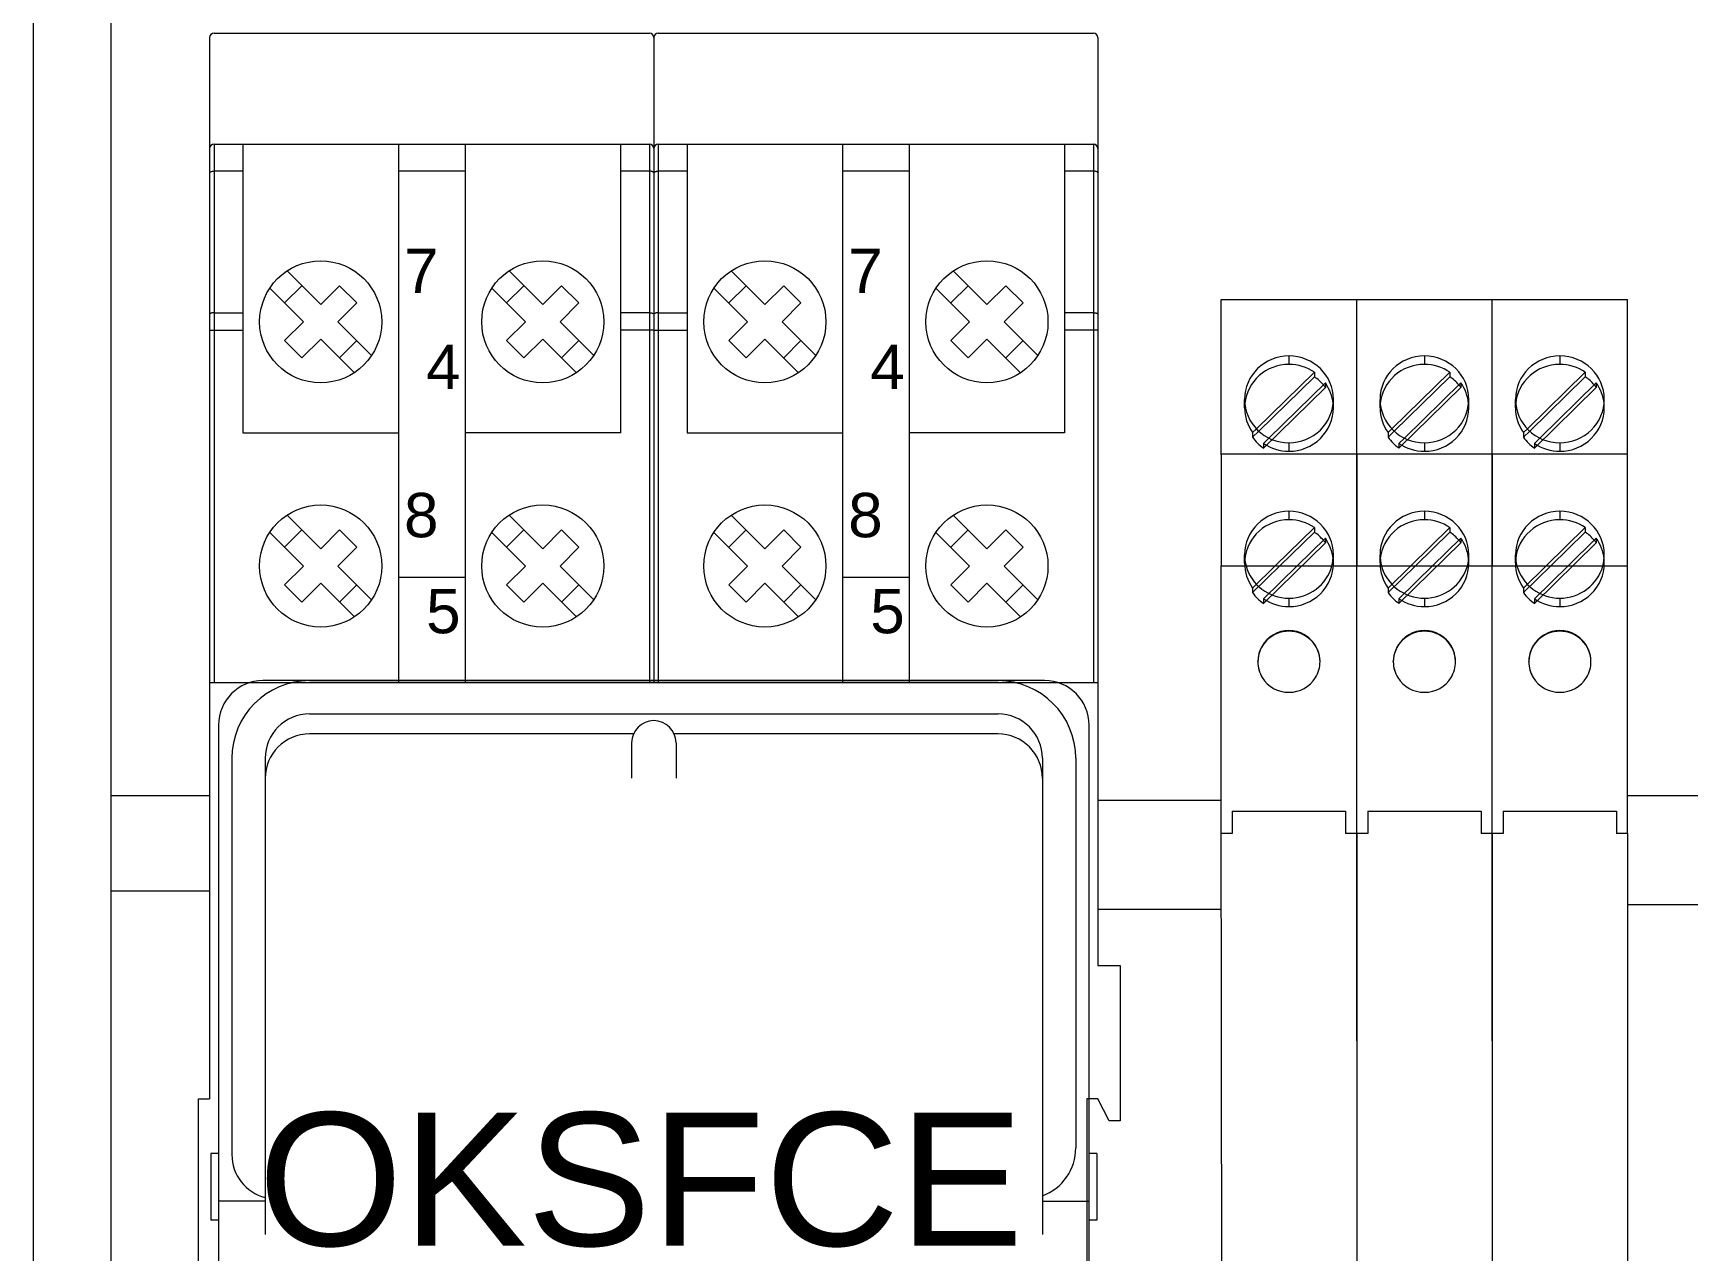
# Model space of a CAD drawing. Header units: millimetres. Extents: x 1359 to 3577, y 1336 to 3557.
# Drawn here: x 2513.1 to 2587.6, y 1976.7 to 2031.6 of the extents above; entities that cross this region are included whole.
import ezdxf

# ---------------------------------------------------------------- set-up
doc = ezdxf.new("R2010")
doc.units = ezdxf.units.MM
doc.set_wipeout_variables(frame=1)
doc.layers.add('000-PI-Oprema', color=30, linetype='Continuous', lineweight=5)
doc.layers.add('000-PI-ORMAR', color=2, linetype='Continuous')
doc.layers.add('002-PI-Kabelska kanalica', color=150, linetype='Continuous')
doc.styles.get("Standard").update_dxf_attribs({"font": 'arial.ttf'})

msp = doc.modelspace()

# ---------------------------------------------------------------- linework, layer by layer
at = {"layer": '000-PI-Oprema', "color": 0, "linetype": 'ByBlock', "lineweight": 0}
for p, q in [((2521.221, 2031.55), (2540.821, 2031.55)), ((2541.221, 2031.55), (2560.821, 2031.55)), ((2521.221, 2026.55), (2540.821, 2026.55)), ((2522.521, 2026.55), (2522.521, 2013.55)), ((2539.521, 2026.55), (2539.521, 2013.55)), ((2541.221, 2026.55), (2560.821, 2026.55)), ((2542.521, 2026.55), (2542.521, 2013.55)), ((2559.521, 2026.55), (2559.521, 2013.55)), ((2522.521, 2025.334), (2521.221, 2025.334)), ((2532.521, 2025.334), (2529.521, 2025.334)), ((2540.821, 2025.334), (2539.521, 2025.334)), ((2542.521, 2025.334), (2541.221, 2025.334)), ((2552.521, 2025.334), (2549.521, 2025.334)), ((2560.821, 2025.334), (2559.521, 2025.334)), ((2524.505, 2020.844), (2526.021, 2019.327)), ((2534.505, 2020.844), (2536.021, 2019.327)), ((2544.505, 2020.844), (2546.021, 2019.327)), ((2554.505, 2020.844), (2556.021, 2019.327)), ((2524.395, 2019.398), (2525.173, 2020.176)), ((2526.021, 2019.327), (2526.87, 2020.176)), ((2526.87, 2020.176), (2527.648, 2019.398)), ((2534.395, 2019.398), (2535.173, 2020.176)), ((2536.021, 2019.327), (2536.87, 2020.176)), ((2536.87, 2020.176), (2537.648, 2019.398)), ((2544.395, 2019.398), (2545.173, 2020.176)), ((2546.021, 2019.327), (2546.87, 2020.176)), ((2546.87, 2020.176), (2547.648, 2019.398)), ((2554.395, 2019.398), (2555.173, 2020.176)), ((2556.021, 2019.327), (2556.87, 2020.176)), ((2556.87, 2020.176), (2557.648, 2019.398)), ((2523.727, 2020.066), (2525.243, 2018.549)), ((2526.799, 2018.549), (2527.648, 2019.398)), ((2533.727, 2020.066), (2535.243, 2018.549)), ((2536.799, 2018.549), (2537.648, 2019.398)), ((2543.727, 2020.066), (2545.243, 2018.549)), ((2546.799, 2018.549), (2547.648, 2019.398)), ((2553.727, 2020.066), (2555.243, 2018.549)), ((2556.799, 2018.549), (2557.648, 2019.398)), ((2566.571, 2019.556), (2572.671, 2019.556)), ((2566.571, 2013.1), (2566.571, 2019.556)), ((2566.571, 2019.556), (2566.571, 2019.556)), ((2566.571, 2019.556), (2566.571, 2019.556)), ((2566.571, 2019.556), (2566.571, 2019.556)), ((2566.571, 2019.556), (2572.671, 2019.556)), ((2566.571, 2013.1), (2566.571, 2019.556)), ((2566.571, 2019.556), (2566.571, 2019.556)), ((2566.571, 2019.556), (2566.571, 2019.556)), ((2566.571, 2019.556), (2566.571, 2019.556)), ((2572.671, 2019.556), (2572.671, 2019.556)), ((2572.671, 2019.556), (2572.671, 2019.556)), ((2572.671, 2019.556), (2572.671, 2019.556)), ((2572.671, 2013.1), (2572.671, 2019.556)), ((2572.671, 2019.556), (2572.671, 2019.556)), ((2572.671, 2019.556), (2572.671, 2019.556)), ((2572.671, 2019.556), (2572.671, 2019.556)), ((2572.671, 2013.1), (2572.671, 2019.556)), ((2572.671, 2019.556), (2578.771, 2019.556)), ((2572.671, 2013.1), (2572.671, 2019.556)), ((2572.671, 2019.556), (2572.671, 2019.556)), ((2572.671, 2019.556), (2572.671, 2019.556)), ((2572.671, 2019.556), (2572.671, 2019.556)), ((2572.671, 2019.556), (2578.771, 2019.556)), ((2572.671, 2013.1), (2572.671, 2019.556)), ((2572.671, 2019.556), (2572.671, 2019.556)), ((2572.671, 2019.556), (2572.671, 2019.556)), ((2572.671, 2019.556), (2572.671, 2019.556)), ((2578.771, 2019.556), (2578.771, 2019.556)), ((2578.771, 2019.556), (2578.771, 2019.556)), ((2578.771, 2019.556), (2578.771, 2019.556)), ((2578.771, 2013.1), (2578.771, 2019.556)), ((2578.771, 2019.556), (2578.771, 2019.556)), ((2578.771, 2019.556), (2578.771, 2019.556)), ((2578.771, 2019.556), (2578.771, 2019.556)), ((2578.771, 2013.1), (2578.771, 2019.556)), ((2578.771, 2019.556), (2584.871, 2019.556)), ((2578.771, 2013.1), (2578.771, 2019.556)), ((2578.771, 2019.556), (2578.771, 2019.556)), ((2578.771, 2019.556), (2578.771, 2019.556)), ((2578.771, 2019.556), (2578.771, 2019.556)), ((2578.771, 2019.556), (2584.871, 2019.556)), ((2578.771, 2013.1), (2578.771, 2019.556)), ((2578.771, 2019.556), (2578.771, 2019.556)), ((2578.771, 2019.556), (2578.771, 2019.556)), ((2578.771, 2019.556), (2578.771, 2019.556)), ((2584.871, 2019.556), (2584.871, 2019.556)), ((2584.871, 2019.556), (2584.871, 2019.556)), ((2584.871, 2019.556), (2584.871, 2019.556)), ((2584.871, 2013.1), (2584.871, 2019.556)), ((2584.871, 2019.556), (2584.871, 2019.556)), ((2584.871, 2019.556), (2584.871, 2019.556)), ((2584.871, 2019.556), (2584.871, 2019.556)), ((2584.871, 2013.1), (2584.871, 2019.556)), ((2521.221, 2018.957), (2522.521, 2018.957)), ((2540.821, 2018.957), (2539.521, 2018.957)), ((2541.221, 2018.957), (2542.521, 2018.957)), ((2560.821, 2018.957), (2559.521, 2018.957)), ((2572.671, 2018.711), (2572.671, 2019.156)), ((2572.671, 2018.711), (2572.671, 2019.156)), ((2578.771, 2018.711), (2578.771, 2019.156)), ((2578.771, 2018.711), (2578.771, 2019.156)), ((2584.871, 2018.711), (2584.871, 2019.156)), ((2584.871, 2018.711), (2584.871, 2019.156)), ((2521.021, 2018.172), (2522.521, 2018.172)), ((2524.395, 2017.701), (2525.243, 2018.549)), ((2526.799, 2018.549), (2528.315, 2017.033)), ((2534.395, 2017.701), (2535.243, 2018.549)), ((2536.799, 2018.549), (2538.315, 2017.033)), ((2541.021, 2018.172), (2539.521, 2018.172)), ((2541.021, 2018.172), (2542.521, 2018.172)), ((2544.395, 2017.701), (2545.243, 2018.549)), ((2546.799, 2018.549), (2548.315, 2017.033)), ((2554.395, 2017.701), (2555.243, 2018.549)), ((2556.799, 2018.549), (2558.315, 2017.033)), ((2561.021, 2018.172), (2559.521, 2018.172)), ((2566.571, 2018.056), (2566.571, 2018.056)), ((2566.571, 2018.056), (2566.571, 2018.056)), ((2572.671, 2018.056), (2572.671, 2018.056)), ((2572.671, 2018.056), (2572.671, 2018.056)), ((2578.771, 2018.056), (2578.771, 2018.056)), ((2578.771, 2018.056), (2578.771, 2018.056)), ((2524.395, 2017.701), (2525.173, 2016.923)), ((2525.173, 2016.923), (2526.021, 2017.772)), ((2526.021, 2017.772), (2527.538, 2016.255)), ((2526.87, 2016.923), (2527.648, 2017.701)), ((2534.395, 2017.701), (2535.173, 2016.923)), ((2535.173, 2016.923), (2536.021, 2017.772)), ((2536.021, 2017.772), (2537.538, 2016.255)), ((2536.87, 2016.923), (2537.648, 2017.701)), ((2544.395, 2017.701), (2545.173, 2016.923)), ((2545.173, 2016.923), (2546.021, 2017.772)), ((2546.021, 2017.772), (2547.538, 2016.255)), ((2546.87, 2016.923), (2547.648, 2017.701)), ((2554.395, 2017.701), (2555.173, 2016.923)), ((2555.173, 2016.923), (2556.021, 2017.772)), ((2556.021, 2017.772), (2557.538, 2016.255)), ((2556.87, 2016.923), (2557.648, 2017.701)), ((2569.621, 2017.013), (2569.621, 2016.634)), ((2572.671, 2015.993), (2572.671, 2016.869)), ((2572.671, 2015.993), (2572.671, 2016.869)), ((2575.721, 2017.013), (2575.721, 2016.634)), ((2578.771, 2015.993), (2578.771, 2016.869)), ((2578.771, 2015.993), (2578.771, 2016.869)), ((2581.821, 2017.013), (2581.821, 2016.634)), ((2584.871, 2015.993), (2584.871, 2016.869)), ((2584.871, 2015.993), (2584.871, 2016.869)), ((2570.766, 2016.281), (2568.155, 2013.727)), ((2568.261, 2013.623), (2570.766, 2016.073)), ((2568.719, 2013.311), (2571.261, 2015.797)), ((2570.766, 2016.281), (2570.766, 2016.073)), ((2571.261, 2015.797), (2571.261, 2015.589)), ((2576.866, 2016.281), (2574.255, 2013.727)), ((2574.361, 2013.623), (2576.866, 2016.073)), ((2574.819, 2013.311), (2577.361, 2015.797)), ((2576.866, 2016.281), (2576.866, 2016.073)), ((2577.361, 2015.797), (2577.361, 2015.589)), ((2582.966, 2016.281), (2580.355, 2013.727)), ((2580.461, 2013.623), (2582.966, 2016.073)), ((2580.919, 2013.311), (2583.461, 2015.797)), ((2582.966, 2016.281), (2582.966, 2016.073)), ((2583.461, 2015.797), (2583.461, 2015.589)), ((2567.621, 2014.677), (2567.621, 2015.057)), ((2571.261, 2015.589), (2568.476, 2012.865)), ((2571.621, 2014.677), (2571.621, 2015.057)), ((2573.721, 2014.677), (2573.721, 2015.057)), ((2577.361, 2015.589), (2574.576, 2012.865)), ((2577.721, 2014.677), (2577.721, 2015.057)), ((2579.821, 2014.677), (2579.821, 2015.057)), ((2583.461, 2015.589), (2580.676, 2012.865)), ((2583.821, 2014.677), (2583.821, 2015.057)), ((2522.521, 2013.55), (2529.521, 2013.55)), ((2539.521, 2013.55), (2532.521, 2013.55)), ((2542.521, 2013.55), (2549.521, 2013.55)), ((2559.521, 2013.55), (2552.521, 2013.55)), ((2568.155, 2013.727), (2567.981, 2013.557)), ((2567.981, 2013.35), (2568.261, 2013.623)), ((2567.981, 2013.557), (2567.981, 2013.35)), ((2574.255, 2013.727), (2574.081, 2013.557)), ((2574.081, 2013.35), (2574.361, 2013.623)), ((2574.081, 2013.557), (2574.081, 2013.35)), ((2580.355, 2013.727), (2580.181, 2013.557)), ((2580.181, 2013.35), (2580.461, 2013.623)), ((2580.181, 2013.557), (2580.181, 2013.35)), ((2566.571, 2012.556), (2566.571, 2013.1)), ((2566.571, 2012.556), (2566.571, 2013.1)), ((2568.476, 2013.073), (2568.719, 2013.311)), ((2568.476, 2013.073), (2568.476, 2012.865)), ((2569.621, 2013.1), (2569.621, 2012.721)), ((2572.671, 2012.556), (2572.671, 2013.1)), ((2572.671, 2012.556), (2572.671, 2013.1)), ((2572.671, 2012.556), (2572.671, 2013.1)), ((2572.671, 2012.556), (2572.671, 2013.1)), ((2574.576, 2013.073), (2574.819, 2013.311)), ((2574.576, 2013.073), (2574.576, 2012.865)), ((2575.721, 2013.1), (2575.721, 2012.721)), ((2578.771, 2012.556), (2578.771, 2013.1)), ((2578.771, 2012.556), (2578.771, 2013.1)), ((2578.771, 2012.556), (2578.771, 2013.1)), ((2578.771, 2012.556), (2578.771, 2013.1)), ((2580.676, 2013.073), (2580.919, 2013.311)), ((2580.676, 2013.073), (2580.676, 2012.865)), ((2581.821, 2013.1), (2581.821, 2012.721)), ((2584.871, 2012.556), (2584.871, 2013.1)), ((2584.871, 2012.556), (2584.871, 2013.1)), ((2566.571, 2012.605), (2572.671, 2012.605)), ((2566.571, 2012.556), (2566.571, 2012.556)), ((2566.571, 2012.556), (2566.571, 2007.556)), ((2566.571, 2012.556), (2566.571, 2012.556)), ((2566.571, 2012.556), (2566.571, 2007.556)), ((2572.671, 2012.605), (2578.771, 2012.605)), ((2572.671, 2012.556), (2572.671, 2012.556)), ((2572.671, 2007.556), (2572.671, 2012.556)), ((2572.671, 2012.556), (2572.671, 2012.556)), ((2572.671, 2007.556), (2572.671, 2012.556)), ((2572.671, 2012.556), (2572.671, 2012.556)), ((2572.671, 2012.556), (2572.671, 2007.556)), ((2572.671, 2012.556), (2572.671, 2012.556)), ((2572.671, 2012.556), (2572.671, 2007.556)), ((2578.771, 2012.605), (2584.871, 2012.605)), ((2578.771, 2012.556), (2578.771, 2012.556)), ((2578.771, 2007.556), (2578.771, 2012.556)), ((2578.771, 2012.556), (2578.771, 2012.556)), ((2578.771, 2007.556), (2578.771, 2012.556)), ((2578.771, 2012.556), (2578.771, 2012.556)), ((2578.771, 2012.556), (2578.771, 2007.556)), ((2578.771, 2012.556), (2578.771, 2012.556)), ((2578.771, 2012.556), (2578.771, 2007.556)), ((2584.871, 2012.556), (2584.871, 2012.556)), ((2584.871, 2007.556), (2584.871, 2012.556)), ((2584.871, 2012.556), (2584.871, 2012.556)), ((2584.871, 2007.556), (2584.871, 2012.556)), ((2524.505, 2009.844), (2526.021, 2008.327)), ((2534.505, 2009.844), (2536.021, 2008.327)), ((2544.505, 2009.844), (2546.021, 2008.327)), ((2554.505, 2009.844), (2556.021, 2008.327)), ((2569.621, 2010.013), (2569.621, 2009.634)), ((2572.671, 2008.993), (2572.671, 2009.865)), ((2572.671, 2008.993), (2572.671, 2009.865)), ((2575.721, 2010.013), (2575.721, 2009.634)), ((2578.771, 2008.993), (2578.771, 2009.865)), ((2578.771, 2008.993), (2578.771, 2009.865)), ((2581.821, 2010.013), (2581.821, 2009.634)), ((2584.871, 2008.993), (2584.871, 2009.865)), ((2584.871, 2008.993), (2584.871, 2009.865)), ((2523.727, 2009.066), (2525.243, 2007.549)), ((2524.395, 2008.398), (2525.173, 2009.176)), ((2526.021, 2008.327), (2526.87, 2009.176)), ((2526.87, 2009.176), (2527.648, 2008.398)), ((2533.727, 2009.066), (2535.243, 2007.549)), ((2534.395, 2008.398), (2535.173, 2009.176)), ((2536.021, 2008.327), (2536.87, 2009.176)), ((2536.87, 2009.176), (2537.648, 2008.398)), ((2543.727, 2009.066), (2545.243, 2007.549)), ((2544.395, 2008.398), (2545.173, 2009.176)), ((2546.021, 2008.327), (2546.87, 2009.176)), ((2546.87, 2009.176), (2547.648, 2008.398)), ((2553.727, 2009.066), (2555.243, 2007.549)), ((2554.395, 2008.398), (2555.173, 2009.176)), ((2556.021, 2008.327), (2556.87, 2009.176)), ((2556.87, 2009.176), (2557.648, 2008.398)), ((2570.766, 2009.281), (2569.003, 2007.556)), ((2569.215, 2007.556), (2570.766, 2009.073)), ((2570.766, 2009.281), (2570.766, 2009.073)), ((2576.866, 2009.281), (2575.103, 2007.556)), ((2575.315, 2007.556), (2576.866, 2009.073)), ((2576.866, 2009.281), (2576.866, 2009.073)), ((2582.966, 2009.281), (2581.203, 2007.556)), ((2581.415, 2007.556), (2582.966, 2009.073)), ((2582.966, 2009.281), (2582.966, 2009.073)), ((2526.799, 2007.549), (2527.648, 2008.398)), ((2536.799, 2007.549), (2537.648, 2008.398)), ((2546.799, 2007.549), (2547.648, 2008.398)), ((2556.799, 2007.549), (2557.648, 2008.398)), ((2571.261, 2008.589), (2568.476, 2005.865)), ((2569.992, 2007.556), (2571.261, 2008.797)), ((2571.261, 2008.797), (2571.261, 2008.589)), ((2577.361, 2008.589), (2574.576, 2005.865)), ((2576.092, 2007.556), (2577.361, 2008.797)), ((2577.361, 2008.797), (2577.361, 2008.589)), ((2583.461, 2008.589), (2580.676, 2005.865)), ((2582.192, 2007.556), (2583.461, 2008.797)), ((2583.461, 2008.797), (2583.461, 2008.589)), ((2524.395, 2006.701), (2525.243, 2007.549)), ((2526.799, 2007.549), (2528.315, 2006.033)), ((2534.395, 2006.701), (2535.243, 2007.549)), ((2536.799, 2007.549), (2538.315, 2006.033)), ((2544.395, 2006.701), (2545.243, 2007.549)), ((2546.799, 2007.549), (2548.315, 2006.033)), ((2554.395, 2006.701), (2555.243, 2007.549)), ((2556.799, 2007.549), (2558.315, 2006.033)), ((2566.571, 2007.556), (2572.671, 2007.556)), ((2566.571, 1997.206), (2566.571, 2007.556)), ((2566.571, 2007.556), (2566.571, 2007.556)), ((2566.571, 1997.206), (2566.571, 2007.556)), ((2566.571, 2007.556), (2566.571, 2007.556)), ((2567.621, 2007.677), (2567.621, 2008.057)), ((2567.981, 2006.35), (2569.215, 2007.556)), ((2569.003, 2007.556), (2567.981, 2006.557)), ((2568.476, 2006.073), (2569.992, 2007.556)), ((2571.621, 2007.677), (2571.621, 2008.057)), ((2572.671, 2007.556), (2572.671, 2007.556)), ((2572.671, 1997.206), (2572.671, 2007.556)), ((2572.671, 2007.556), (2572.671, 2007.556)), ((2572.671, 1997.206), (2572.671, 2007.556)), ((2572.671, 2007.556), (2578.771, 2007.556)), ((2572.671, 1997.206), (2572.671, 2007.556)), ((2572.671, 2007.556), (2572.671, 2007.556)), ((2572.671, 1997.206), (2572.671, 2007.556)), ((2572.671, 2007.556), (2572.671, 2007.556)), ((2573.721, 2007.677), (2573.721, 2008.057)), ((2574.081, 2006.35), (2575.315, 2007.556)), ((2575.103, 2007.556), (2574.081, 2006.557)), ((2574.576, 2006.073), (2576.092, 2007.556)), ((2577.721, 2007.677), (2577.721, 2008.057)), ((2578.771, 2007.556), (2578.771, 2007.556)), ((2578.771, 1997.206), (2578.771, 2007.556)), ((2578.771, 2007.556), (2578.771, 2007.556)), ((2578.771, 1997.206), (2578.771, 2007.556)), ((2578.771, 2007.556), (2584.871, 2007.556)), ((2578.771, 1997.206), (2578.771, 2007.556)), ((2578.771, 2007.556), (2578.771, 2007.556)), ((2578.771, 1997.206), (2578.771, 2007.556)), ((2578.771, 2007.556), (2578.771, 2007.556)), ((2579.821, 2007.677), (2579.821, 2008.057)), ((2580.181, 2006.35), (2581.415, 2007.556)), ((2581.203, 2007.556), (2580.181, 2006.557)), ((2580.676, 2006.073), (2582.192, 2007.556)), ((2583.821, 2007.677), (2583.821, 2008.057)), ((2584.871, 2007.556), (2584.871, 2007.556)), ((2584.871, 1997.206), (2584.871, 2007.556)), ((2584.871, 2007.556), (2584.871, 2007.556)), ((2584.871, 1997.206), (2584.871, 2007.556)), ((2524.395, 2006.701), (2525.173, 2005.923)), ((2525.173, 2005.923), (2526.021, 2006.772)), ((2526.021, 2006.772), (2527.538, 2005.255)), ((2526.87, 2005.923), (2527.648, 2006.701)), ((2532.521, 2007.034), (2529.521, 2007.034)), ((2534.395, 2006.701), (2535.173, 2005.923)), ((2535.173, 2005.923), (2536.021, 2006.772)), ((2536.021, 2006.772), (2537.538, 2005.255)), ((2536.87, 2005.923), (2537.648, 2006.701)), ((2544.395, 2006.701), (2545.173, 2005.923)), ((2545.173, 2005.923), (2546.021, 2006.772)), ((2546.021, 2006.772), (2547.538, 2005.255)), ((2546.87, 2005.923), (2547.648, 2006.701)), ((2552.521, 2007.034), (2549.521, 2007.034)), ((2554.395, 2006.701), (2555.173, 2005.923)), ((2555.173, 2005.923), (2556.021, 2006.772)), ((2556.021, 2006.772), (2557.538, 2005.255)), ((2556.87, 2005.923), (2557.648, 2006.701)), ((2567.981, 2006.557), (2567.981, 2006.35)), ((2568.476, 2006.073), (2568.476, 2005.865)), ((2569.621, 2006.1), (2569.621, 2005.721)), ((2574.081, 2006.557), (2574.081, 2006.35)), ((2574.576, 2006.073), (2574.576, 2005.865)), ((2575.721, 2006.1), (2575.721, 2005.721)), ((2580.181, 2006.557), (2580.181, 2006.35)), ((2580.676, 2006.073), (2580.676, 2005.865)), ((2581.821, 2006.1), (2581.821, 2005.721)), ((2568.221, 2003.233), (2568.221, 2003.242)), ((2571.021, 2003.233), (2571.021, 2003.242)), ((2574.321, 2003.233), (2574.321, 2003.242)), ((2577.121, 2003.233), (2577.121, 2003.242)), ((2580.421, 2003.233), (2580.421, 2003.242)), ((2583.221, 2003.233), (2583.221, 2003.242)), ((2566.596, 1971.005), (2566.571, 1997.206)), ((2566.596, 1971.005), (2566.571, 1997.206)), ((2572.671, 1995.506), (2572.671, 1997.206)), ((2572.671, 1995.506), (2572.671, 1997.206)), ((2572.696, 1971.005), (2572.671, 1997.206)), ((2572.696, 1971.005), (2572.671, 1997.206)), ((2578.771, 1995.506), (2578.771, 1997.206)), ((2578.771, 1995.506), (2578.771, 1997.206)), ((2578.796, 1971.005), (2578.771, 1997.206)), ((2578.796, 1971.005), (2578.771, 1997.206)), ((2584.871, 1995.506), (2584.871, 1997.206)), ((2584.871, 1995.506), (2584.871, 1997.206)), ((2566.571, 1996.556), (2566.571, 1996.556)), ((2566.571, 1996.556), (2566.571, 1996.556)), ((2567.071, 1996.506), (2572.171, 1996.506)), ((2567.071, 1996.506), (2567.071, 1996.506)), ((2567.071, 1996.506), (2567.071, 1995.506)), ((2572.171, 1996.506), (2572.171, 1996.506)), ((2572.171, 1996.506), (2572.171, 1995.506)), ((2572.671, 1996.556), (2572.671, 1996.556)), ((2572.671, 1996.556), (2572.671, 1996.556)), ((2572.671, 1996.556), (2572.671, 1996.556)), ((2572.671, 1996.556), (2572.671, 1996.556)), ((2573.171, 1996.506), (2578.271, 1996.506)), ((2573.171, 1996.506), (2573.171, 1996.506)), ((2573.171, 1996.506), (2573.171, 1995.506)), ((2578.271, 1996.506), (2578.271, 1996.506)), ((2578.271, 1996.506), (2578.271, 1995.506)), ((2578.771, 1996.556), (2578.771, 1996.556)), ((2578.771, 1996.556), (2578.771, 1996.556)), ((2578.771, 1996.556), (2578.771, 1996.556)), ((2578.771, 1996.556), (2578.771, 1996.556)), ((2579.271, 1996.506), (2584.371, 1996.506)), ((2579.271, 1996.506), (2579.271, 1996.506)), ((2579.271, 1996.506), (2579.271, 1995.506)), ((2584.371, 1996.506), (2584.371, 1996.506)), ((2584.371, 1996.506), (2584.371, 1995.506)), ((2584.871, 1996.556), (2584.871, 1996.556)), ((2584.871, 1996.556), (2584.871, 1996.556)), ((2566.571, 1995.756), (2566.571, 1995.756)), ((2566.571, 1995.756), (2566.571, 1995.756)), ((2566.571, 1995.506), (2566.571, 1995.506)), ((2567.071, 1995.506), (2566.571, 1995.506)), ((2566.571, 1995.506), (2566.571, 1995.506)), ((2567.071, 1995.506), (2567.071, 1995.506)), ((2572.171, 1995.506), (2572.171, 1995.506)), ((2572.671, 1995.506), (2572.171, 1995.506)), ((2572.671, 1995.756), (2572.671, 1995.756)), ((2572.671, 1995.756), (2572.671, 1995.756)), ((2572.671, 1995.756), (2572.671, 1995.756)), ((2572.671, 1995.756), (2572.671, 1995.756)), ((2572.671, 1995.506), (2572.671, 1995.506)), ((2572.671, 1995.506), (2572.671, 1969.206)), ((2572.671, 1995.506), (2572.671, 1995.506)), ((2572.671, 1995.506), (2572.671, 1969.206)), ((2572.671, 1995.506), (2572.671, 1995.506)), ((2573.171, 1995.506), (2572.671, 1995.506)), ((2572.671, 1995.506), (2572.671, 1995.506)), ((2573.171, 1995.506), (2573.171, 1995.506)), ((2578.271, 1995.506), (2578.271, 1995.506)), ((2578.771, 1995.506), (2578.271, 1995.506)), ((2578.771, 1995.756), (2578.771, 1995.756)), ((2578.771, 1995.756), (2578.771, 1995.756)), ((2578.771, 1995.756), (2578.771, 1995.756)), ((2578.771, 1995.756), (2578.771, 1995.756)), ((2578.771, 1995.506), (2578.771, 1995.506)), ((2578.771, 1995.506), (2578.771, 1969.206)), ((2578.771, 1995.506), (2578.771, 1995.506)), ((2578.771, 1995.506), (2578.771, 1969.206)), ((2578.771, 1995.506), (2578.771, 1995.506)), ((2579.271, 1995.506), (2578.771, 1995.506)), ((2578.771, 1995.506), (2578.771, 1995.506)), ((2579.271, 1995.506), (2579.271, 1995.506)), ((2584.371, 1995.506), (2584.371, 1995.506)), ((2584.871, 1995.506), (2584.371, 1995.506)), ((2584.871, 1995.756), (2584.871, 1995.756)), ((2584.871, 1995.756), (2584.871, 1995.756)), ((2584.871, 1995.506), (2584.871, 1995.506)), ((2584.871, 1995.506), (2584.871, 1969.206)), ((2584.871, 1995.506), (2584.871, 1995.506)), ((2584.871, 1995.506), (2584.871, 1969.206)), ((2566.571, 1994.797), (2566.571, 1994.797)), ((2566.571, 1994.797), (2566.571, 1994.797)), ((2572.671, 1994.797), (2572.671, 1994.797)), ((2572.671, 1994.797), (2572.671, 1994.797)), ((2572.671, 1994.797), (2572.671, 1994.797)), ((2572.671, 1994.797), (2572.671, 1994.797)), ((2578.771, 1994.797), (2578.771, 1994.797)), ((2578.771, 1994.797), (2578.771, 1994.797)), ((2578.771, 1994.797), (2578.771, 1994.797)), ((2578.771, 1994.797), (2578.771, 1994.797)), ((2584.871, 1994.797), (2584.871, 1994.797)), ((2584.871, 1994.797), (2584.871, 1994.797)), ((2562.021, 1989.55), (2562.021, 1982.55)), ((2520.521, 1975.55), (2520.521, 1983.55)), ((2562.021, 1982.55), (2561.521, 1982.55))]:
    msp.add_line(p, q, dxfattribs=at)
for points in [[(2521.021, 2025.256), (2521.023, 2025.266), (2521.028, 2025.276), (2521.036, 2025.286), (2521.048, 2025.295), (2521.063, 2025.304), (2521.08, 2025.312), (2521.1, 2025.318), (2521.121, 2025.324), (2521.145, 2025.329), (2521.17, 2025.332), (2521.195, 2025.334), (2521.221, 2025.334)], [(2541.021, 2025.256), (2541.02, 2025.266), (2541.014, 2025.276), (2541.006, 2025.286), (2540.994, 2025.295), (2540.98, 2025.304), (2540.963, 2025.312), (2540.943, 2025.318), (2540.921, 2025.324), (2540.898, 2025.329), (2540.873, 2025.332), (2540.847, 2025.334), (2540.821, 2025.334)], [(2541.021, 2025.256), (2541.023, 2025.266), (2541.028, 2025.276), (2541.036, 2025.286), (2541.048, 2025.295), (2541.063, 2025.304), (2541.08, 2025.312), (2541.1, 2025.318), (2541.121, 2025.324), (2541.145, 2025.329), (2541.17, 2025.332), (2541.195, 2025.334), (2541.221, 2025.334)], [(2561.021, 2025.256), (2561.02, 2025.266), (2561.014, 2025.276), (2561.006, 2025.286), (2560.994, 2025.295), (2560.98, 2025.304), (2560.963, 2025.312), (2560.943, 2025.318), (2560.921, 2025.324), (2560.898, 2025.329), (2560.873, 2025.332), (2560.847, 2025.334), (2560.821, 2025.334)], [(2521.221, 2018.957), (2521.195, 2018.957), (2521.17, 2018.955), (2521.145, 2018.951), (2521.121, 2018.947), (2521.1, 2018.941), (2521.08, 2018.934), (2521.063, 2018.927), (2521.048, 2018.918), (2521.036, 2018.909), (2521.028, 2018.899), (2521.023, 2018.889), (2521.021, 2018.879)], [(2540.821, 2018.957), (2540.847, 2018.957), (2540.873, 2018.955), (2540.898, 2018.951), (2540.921, 2018.947), (2540.943, 2018.941), (2540.963, 2018.934), (2540.98, 2018.927), (2540.994, 2018.918), (2541.006, 2018.909), (2541.014, 2018.899), (2541.02, 2018.889), (2541.021, 2018.879)], [(2541.221, 2018.957), (2541.195, 2018.957), (2541.17, 2018.955), (2541.145, 2018.951), (2541.121, 2018.947), (2541.1, 2018.941), (2541.08, 2018.934), (2541.063, 2018.927), (2541.048, 2018.918), (2541.036, 2018.909), (2541.028, 2018.899), (2541.023, 2018.889), (2541.021, 2018.879)], [(2560.821, 2018.957), (2560.847, 2018.957), (2560.873, 2018.955), (2560.898, 2018.951), (2560.921, 2018.947), (2560.943, 2018.941), (2560.963, 2018.934), (2560.98, 2018.927), (2560.994, 2018.918), (2561.006, 2018.909), (2561.014, 2018.899), (2561.02, 2018.889), (2561.021, 2018.879)]]:
    msp.add_lwpolyline(points, dxfattribs=at)
for centre in [(2526.021, 2018.549), (2536.021, 2018.549), (2546.021, 2018.549), (2556.021, 2018.549), (2526.021, 2007.549), (2536.021, 2007.549), (2546.021, 2007.549), (2556.021, 2007.549)]:
    msp.add_circle(centre, 2.75, dxfattribs=at)
for centre, radius, start, end in [((2521.221, 2031.35), 0.2, 90, 180), ((2540.821, 2031.35), 0.2, 0, 90), ((2541.221, 2031.35), 0.2, 90, 180), ((2560.821, 2031.35), 0.2, 0, 90), ((2521.221, 2026.35), 0.2, 90, 180), ((2540.821, 2026.35), 0.2, 0, 90), ((2541.221, 2026.35), 0.2, 90, 180), ((2560.821, 2026.35), 0.2, 0, 90), ((2569.621, 2003.242), 1.4, 0, 180.00002), ((2575.721, 2003.242), 1.4, 0, 180.00002), ((2581.821, 2003.242), 1.4, 0, 180.00002)]:
    msp.add_arc(centre, radius, start, end, dxfattribs=at)
for centre, major_axis, ratio, start_param, end_param in [((2569.621, 2015.057), (-2, 0), 0.978148, -1.570796, 0), ((2569.621, 2014.677), (-2, 0), 0.978148, -1.570796, -0.097132), ((2569.621, 2015.057), (-2, 0), 0.978148, 3.141593, 4.712389), ((2569.621, 2014.677), (-2, 0), 0.978148, -2.180289, -1.570796), ((2575.721, 2015.057), (-2, 0), 0.978148, -1.570796, 0), ((2575.721, 2014.677), (-2, 0), 0.978148, -1.570796, -0.097132), ((2575.721, 2015.057), (-2, 0), 0.978148, 3.141593, 4.712389), ((2575.721, 2014.677), (-2, 0), 0.978148, -2.180289, -1.570796), ((2581.821, 2015.057), (-2, 0), 0.978148, -1.570796, 0), ((2581.821, 2014.677), (-2, 0), 0.978148, -1.570796, -0.097132), ((2581.821, 2015.057), (-2, 0), 0.978148, 3.141593, 4.712389), ((2581.821, 2014.677), (-2, 0), 0.978148, -2.180289, -1.570796), ((2569.621, 2014.469), (2, 0), 0.978148, 0.685382, 0.961304), ((2569.621, 2014.469), (2, 0), 0.978148, 0.609492, 0.685382), ((2569.621, 2014.677), (-2, 0), 0.978148, -3.044461, -2.5321), ((2575.721, 2014.469), (2, 0), 0.978148, 0.685382, 0.961304), ((2575.721, 2014.469), (2, 0), 0.978148, 0.609492, 0.685382), ((2575.721, 2014.677), (-2, 0), 0.978148, -3.044461, -2.5321), ((2581.821, 2014.469), (2, 0), 0.978148, 0.685382, 0.961304), ((2581.821, 2014.469), (2, 0), 0.978148, 0.609492, 0.685382), ((2581.821, 2014.677), (-2, 0), 0.978148, -3.044461, -2.5321), ((2569.621, 2015.057), (-2, 0), 0.978148, 0, 1.570796), ((2569.621, 2014.677), (-2, 0), 0.978148, -0.097132, 0), ((2569.621, 2015.057), (-2, 0), 0.978148, 1.570796, 3.141593), ((2569.621, 2014.677), (-2, 0), 0.978148, 3.141593, 3.238724), ((2575.721, 2015.057), (-2, 0), 0.978148, 0, 1.570796), ((2575.721, 2014.677), (-2, 0), 0.978148, -0.097132, 0), ((2575.721, 2015.057), (-2, 0), 0.978148, 1.570796, 3.141593), ((2575.721, 2014.677), (-2, 0), 0.978148, 3.141593, 3.238724), ((2581.821, 2015.057), (-2, 0), 0.978148, 0, 1.570796), ((2581.821, 2014.677), (-2, 0), 0.978148, -0.097132, 0), ((2581.821, 2015.057), (-2, 0), 0.978148, 1.570796, 3.141593), ((2581.821, 2014.677), (-2, 0), 0.978148, 3.141593, 3.238724), ((2569.621, 2014.677), (-2, 0), 0.978148, 0, 0.609492), ((2569.621, 2014.677), (-2, 0), 0.978148, 1.570796, 3.141593), ((2575.721, 2014.677), (-2, 0), 0.978148, 0, 0.609492), ((2575.721, 2014.677), (-2, 0), 0.978148, 1.570796, 3.141593), ((2581.821, 2014.677), (-2, 0), 0.978148, 0, 0.609492), ((2581.821, 2014.677), (-2, 0), 0.978148, 1.570796, 3.141593), ((2569.621, 2014.469), (2, 0), 0.978148, -2.5321, -2.180289), ((2569.621, 2014.677), (-2, 0), 0.978148, 0.961304, 1.570796), ((2575.721, 2014.469), (2, 0), 0.978148, -2.5321, -2.180289), ((2575.721, 2014.677), (-2, 0), 0.978148, 0.961304, 1.570796), ((2581.821, 2014.469), (2, 0), 0.978148, -2.5321, -2.180289), ((2581.821, 2014.677), (-2, 0), 0.978148, 0.961304, 1.570796), ((2569.621, 2008.057), (-2, 0), 0.978148, -1.570796, 0), ((2569.621, 2008.057), (-2, 0), 0.978148, 3.141593, 4.712389), ((2575.721, 2008.057), (-2, 0), 0.978148, -1.570796, 0), ((2575.721, 2008.057), (-2, 0), 0.978148, 3.141593, 4.712389), ((2581.821, 2008.057), (-2, 0), 0.978148, -1.570796, 0), ((2581.821, 2008.057), (-2, 0), 0.978148, 3.141593, 4.712389), ((2569.621, 2007.677), (-2, 0), 0.978148, -1.570796, -0.097132), ((2569.621, 2007.677), (-2, 0), 0.978148, -2.180289, -1.570796), ((2569.621, 2007.469), (2, 0), 0.978148, 0.685382, 0.961304), ((2575.721, 2007.677), (-2, 0), 0.978148, -1.570796, -0.097132), ((2575.721, 2007.677), (-2, 0), 0.978148, -2.180289, -1.570796), ((2575.721, 2007.469), (2, 0), 0.978148, 0.685382, 0.961304), ((2581.821, 2007.677), (-2, 0), 0.978148, -1.570796, -0.097132), ((2581.821, 2007.677), (-2, 0), 0.978148, -2.180289, -1.570796), ((2581.821, 2007.469), (2, 0), 0.978148, 0.685382, 0.961304), ((2569.621, 2007.469), (2, 0), 0.978148, 0.609492, 0.685382), ((2569.621, 2007.677), (-2, 0), 0.978148, -3.044461, -2.5321), ((2575.721, 2007.469), (2, 0), 0.978148, 0.609492, 0.685382), ((2575.721, 2007.677), (-2, 0), 0.978148, -3.044461, -2.5321), ((2581.821, 2007.469), (2, 0), 0.978148, 0.609492, 0.685382), ((2581.821, 2007.677), (-2, 0), 0.978148, -3.044461, -2.5321), ((2569.621, 2008.057), (-2, 0), 0.978148, 0, 0.258728), ((2569.621, 2007.677), (-2, 0), 0.978148, -0.097132, 0), ((2569.621, 2007.677), (-2, 0), 0.978148, 0, 0.609492), ((2569.621, 2008.057), (-2, 0), 0.978148, 0.258728, 1.570796), ((2569.621, 2007.677), (-2, 0), 0.978148, 1.570796, 3.141593), ((2569.621, 2008.057), (-2, 0), 0.978148, 1.570796, 2.882864), ((2569.621, 2008.057), (-2, 0), 0.978148, 2.882864, 3.141593), ((2569.621, 2007.677), (-2, 0), 0.978148, 3.141593, 3.238724), ((2575.721, 2008.057), (-2, 0), 0.978148, 0, 0.258728), ((2575.721, 2007.677), (-2, 0), 0.978148, -0.097132, 0), ((2575.721, 2007.677), (-2, 0), 0.978148, 0, 0.609492), ((2575.721, 2008.057), (-2, 0), 0.978148, 0.258728, 1.570796), ((2575.721, 2007.677), (-2, 0), 0.978148, 1.570796, 3.141593), ((2575.721, 2008.057), (-2, 0), 0.978148, 1.570796, 2.882864), ((2575.721, 2008.057), (-2, 0), 0.978148, 2.882864, 3.141593), ((2575.721, 2007.677), (-2, 0), 0.978148, 3.141593, 3.238724), ((2581.821, 2008.057), (-2, 0), 0.978148, 0, 0.258728), ((2581.821, 2007.677), (-2, 0), 0.978148, -0.097132, 0), ((2581.821, 2007.677), (-2, 0), 0.978148, 0, 0.609492), ((2581.821, 2008.057), (-2, 0), 0.978148, 0.258728, 1.570796), ((2581.821, 2007.677), (-2, 0), 0.978148, 1.570796, 3.141593), ((2581.821, 2008.057), (-2, 0), 0.978148, 1.570796, 2.882864), ((2581.821, 2008.057), (-2, 0), 0.978148, 2.882864, 3.141593), ((2581.821, 2007.677), (-2, 0), 0.978148, 3.141593, 3.238724), ((2569.621, 2007.469), (2, 0), 0.978148, -2.5321, -2.180289), ((2569.621, 2007.677), (-2, 0), 0.978148, 0.961304, 1.570796), ((2575.721, 2007.469), (2, 0), 0.978148, -2.5321, -2.180289), ((2575.721, 2007.677), (-2, 0), 0.978148, 0.961304, 1.570796), ((2581.821, 2007.469), (2, 0), 0.978148, -2.5321, -2.180289), ((2581.821, 2007.677), (-2, 0), 0.978148, 0.961304, 1.570796), ((2569.621, 2003.233), (-1.4, 0), 0.982559, -1.570796, 0.003609), ((2569.621, 2003.242), (1.4, 0), 0.994522, 1.570796, 3.141593), ((2569.621, 2003.242), (1.4, 0), 0.994522, 0, 1.570796), ((2569.621, 2003.233), (-1.4, 0), 0.982559, 3.141538, 4.712389), ((2575.721, 2003.233), (-1.4, 0), 0.982559, -1.570796, 0.003609), ((2575.721, 2003.242), (1.4, 0), 0.994522, 1.570796, 3.141593), ((2575.721, 2003.242), (1.4, 0), 0.994522, 0, 1.570796), ((2575.721, 2003.233), (-1.4, 0), 0.982559, 3.141538, 4.712389), ((2581.821, 2003.233), (-1.4, 0), 0.982559, -1.570796, 0.003609), ((2581.821, 2003.242), (1.4, 0), 0.994522, 1.570796, 3.141593), ((2581.821, 2003.242), (1.4, 0), 0.994522, 0, 1.570796), ((2581.821, 2003.233), (-1.4, 0), 0.982559, 3.141538, 4.712389), ((2569.621, 2003.242), (1.4, 0), 0.994522, 3.141593, 3.68285), ((2569.621, 2003.233), (-1.4, 0), 0.982559, 0.003609, 0.541258), ((2569.621, 2003.242), (1.4, 0), 0.994522, -0.541258, 0), ((2569.621, 2003.233), (-1.4, 0), 0.982559, 2.600335, 3.141538), ((2575.721, 2003.242), (1.4, 0), 0.994522, 3.141593, 3.68285), ((2575.721, 2003.233), (-1.4, 0), 0.982559, 0.003609, 0.541258), ((2575.721, 2003.242), (1.4, 0), 0.994522, -0.541258, 0), ((2575.721, 2003.233), (-1.4, 0), 0.982559, 2.600335, 3.141538), ((2581.821, 2003.242), (1.4, 0), 0.994522, 3.141593, 3.68285), ((2581.821, 2003.233), (-1.4, 0), 0.982559, 0.003609, 0.541258), ((2581.821, 2003.242), (1.4, 0), 0.994522, -0.541258, 0), ((2581.821, 2003.233), (-1.4, 0), 0.982559, 2.600335, 3.141538), ((2569.621, 2003.224), (-1.398, 0), 0.976187, 0.538389, 2.603204), ((2575.721, 2003.224), (-1.398, 0), 0.976187, 0.538389, 2.603204), ((2581.821, 2003.224), (-1.398, 0), 0.976187, 0.538389, 2.603204)]:
    msp.add_ellipse(centre, major_axis=major_axis, ratio=ratio, start_param=start_param, end_param=end_param, dxfattribs=at)
at = {"layer": '000-PI-ORMAR', "color": 0, "linetype": 'ByBlock', "lineweight": 0}
msp.add_line((2513.071, 3351.556), (2513.071, 1461.556), dxfattribs=at)
at = {"layer": '002-PI-Kabelska kanalica', "color": 0, "linetype": 'ByBlock', "lineweight": 0}
msp.add_line((2516.571, 3351.556), (2516.571, 1679.556), dxfattribs=at)
at = {"layer": '002-PI-Kabelska kanalica', "color": 0, "linetype": 'ByBlock', "lineweight": 0, "ltscale": 0.25}
for p, q in [((2516.571, 1997.206), (2516.571, 1962.916)), ((2516.571, 1997.206), (2521.021, 1997.206)), ((2584.871, 1997.206), (2590.421, 1997.206)), ((2516.571, 1992.916), (2521.021, 1992.916)), ((2584.871, 1992.296), (2590.421, 1992.296))]:
    msp.add_line(p, q, dxfattribs=at)

# ---------------------------------------------------------------- texts
at = {"layer": '000-PI-Oprema', "color": 0, "linetype": 'ByBlock', "lineweight": 0, "char_height": 1.9995, "width": 2.5471}
for s, insert, attachment_point in [('{\\fArial|b0|i0|c0|p34;7}', (2529.774, 2021.844), 1), ('{\\fArial|b0|i0|c0|p34;7}', (2549.774, 2021.844), 1), ('{\\fArial|b0|i0|c0|p34;4}', (2532.321, 2017.52), 3), ('{\\fArial|b0|i0|c0|p34;4}', (2552.321, 2017.52), 3), ('{\\fArial|b0|i0|c0|p34;8}', (2529.774, 2010.844), 1), ('{\\fArial|b0|i0|c0|p34;8}', (2549.774, 2010.844), 1), ('{\\fArial|b0|i0|c0|p34;5}', (2532.321, 2006.52), 3), ('{\\fArial|b0|i0|c0|p34;5}', (2552.321, 2006.52), 3)]:
    msp.add_mtext(s, dxfattribs=dict(at, insert=insert, attachment_point=attachment_point))

# ---------------------------------------------------------------- next in the draw order: wipeouts: each hides what was drawn before it
at = {"color": 0, "linetype": 'ByBlock', "lineweight": 0}
msp.add_wipeout([(2521.021, 2002.3), (2561.021, 2002.3), (2561.021, 1956.8), (2521.021, 1956.8)], dxfattribs=at).dxf.layer = '000-PI-Oprema'

# ---------------------------------------------------------------- next in the draw order: linework, layer by layer
at = {"layer": '000-PI-Oprema', "color": 0, "linetype": 'ByBlock', "lineweight": 0}
for p, q in [((2521.021, 2031.35), (2521.021, 1983.55)), ((2541.021, 2031.35), (2541.021, 2002.3)), ((2561.021, 2031.35), (2561.021, 1989.55)), ((2521.221, 2026.55), (2521.221, 2002.3)), ((2529.521, 2026.55), (2529.521, 2002.3)), ((2532.521, 2026.55), (2532.521, 2002.3)), ((2540.821, 2026.55), (2540.821, 2002.3)), ((2541.221, 2026.55), (2541.221, 2002.3)), ((2549.521, 2026.55), (2549.521, 2002.3)), ((2552.521, 2026.55), (2552.521, 2002.3)), ((2560.821, 2026.55), (2560.821, 2002.3)), ((2521.021, 2002.3), (2541.021, 2002.3)), ((2558.621, 2002.386), (2523.421, 2002.386)), ((2525.521, 2002.386), (2556.521, 2002.386)), ((2541.021, 2002.3), (2561.021, 2002.3)), ((2525.521, 2000.886), (2556.521, 2000.886)), ((2521.421, 2000.386), (2521.421, 1958.786)), ((2540.105, 1999.986), (2525.521, 1999.986)), ((2556.521, 1999.986), (2541.938, 1999.986)), ((2560.621, 1958.786), (2560.621, 2000.386)), ((2540.021, 1999.586), (2540.021, 1997.986)), ((2542.021, 1999.586), (2542.021, 1997.986)), ((2522.021, 1998.886), (2522.021, 1981.036)), ((2523.521, 1998.886), (2523.521, 1981.036)), ((2558.521, 1998.886), (2558.521, 1981.336)), ((2560.021, 1998.886), (2560.021, 1981.336)), ((2523.521, 1997.986), (2523.521, 1977.436)), ((2558.521, 1997.986), (2558.521, 1977.436)), ((2561.021, 1989.55), (2562.021, 1989.55)), ((2520.521, 1983.55), (2521.021, 1983.55)), ((2560.521, 1983.55), (2560.521, 1975.55)), ((2561.021, 1983.55), (2560.521, 1983.55)), ((2561.521, 1982.55), (2561.021, 1983.55)), ((2521.071, 1981.086), (2521.071, 1978.086)), ((2521.421, 1981.086), (2521.071, 1981.086)), ((2560.971, 1981.086), (2560.621, 1981.086)), ((2560.971, 1981.086), (2560.971, 1978.086)), ((2523.521, 1978.936), (2521.421, 1978.936)), ((2558.521, 1978.936), (2560.621, 1978.936)), ((2521.421, 1978.086), (2521.071, 1978.086)), ((2560.971, 1978.086), (2560.621, 1978.086))]:
    msp.add_line(p, q, dxfattribs=at)
for centre, radius, start, end in [((2523.421, 2000.386), 2, 90, 180), ((2525.521, 1998.886), 3.5, 90, 180), ((2556.521, 1998.886), 3.5, 0, 90), ((2558.621, 2000.386), 2, 0, 90), ((2525.521, 1998.886), 2, 90, 180), ((2556.521, 1998.886), 2, 0, 90), ((2525.521, 1997.986), 2, 90, 180), ((2541.021, 1999.586), 1, 0, 180), ((2556.521, 1997.986), 2, 0, 90), ((2557.721, 1981.336), 2.3, 290.35441, 0), ((2524.021, 1981.036), 2, 180, 255.52249)]:
    msp.add_arc(centre, radius, start, end, dxfattribs=at)
at = {"layer": '002-PI-Kabelska kanalica', "color": 0, "linetype": 'ByBlock', "lineweight": 0, "ltscale": 0.25}
for p, q in [((2561.021, 1997.006), (2566.571, 1997.006)), ((2561.021, 1992.096), (2566.571, 1992.096))]:
    msp.add_line(p, q, dxfattribs=at)

# ---------------------------------------------------------------- next in the draw order: texts
at = {"layer": '000-PI-Oprema', "color": 0, "linetype": 'ByBlock', "lineweight": 0, "insert": (2540.429, 1979.886), "char_height": 6, "attachment_point": 5}
msp.add_mtext_dynamic_manual_height_columns('{\\fArial|b0|i0|c238|p34;OK}S{\\fArial|b0|i0|c238|p34;FC}E', width=44.995, gutter_width=1, heights=[10], dxfattribs=at)

doc.saveas('drawing.dxf')
